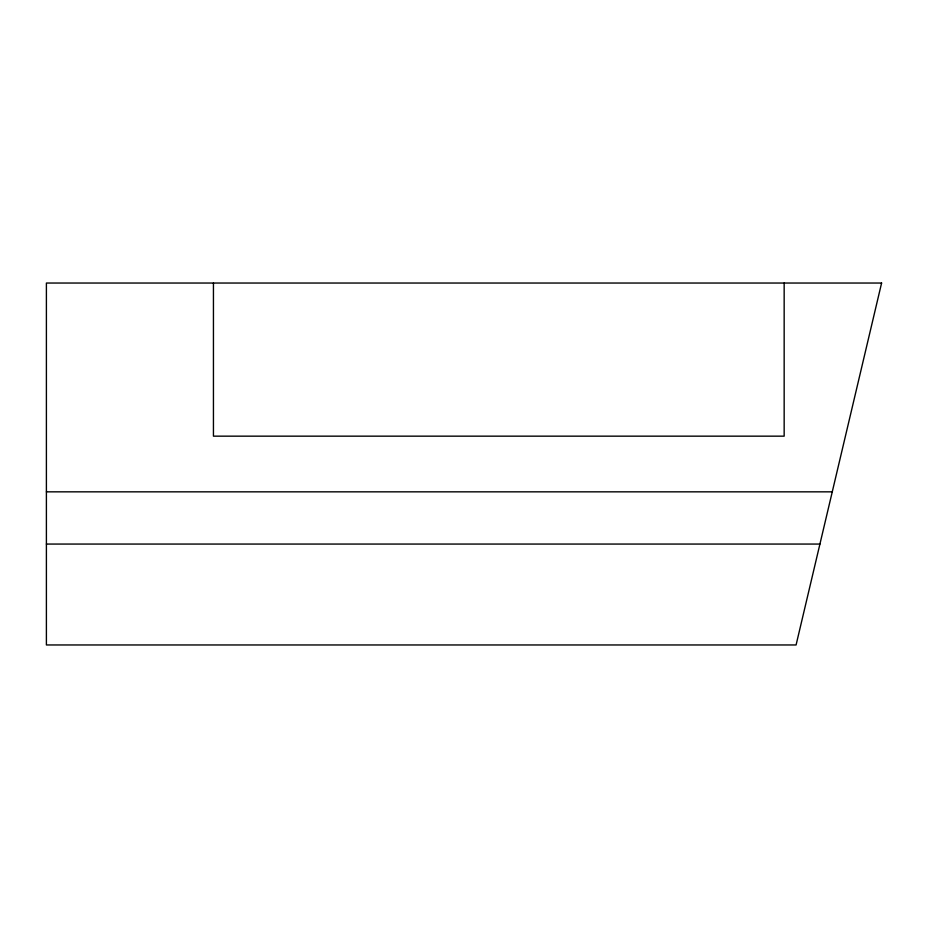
<?xml version="1.0" encoding="UTF-8"?>
<svg xmlns="http://www.w3.org/2000/svg" width="928" height="928" viewBox="0 0 928 928"><rect width="100%" height="100%" fill="white"/><g stroke="black" fill="none" stroke-linecap="round" stroke-linejoin="round"><path stroke-width="1.39" d="M46.4 491.84L832.265 491.84M46.4 544.063L819.923 544.063M784.16 283.04L784.16 436.16L213.44 436.16L213.44 283.04M881.6 283.04L796.085 644.96L46.4 644.96L46.4 283.04L881.6 283.04"/></g></svg>
